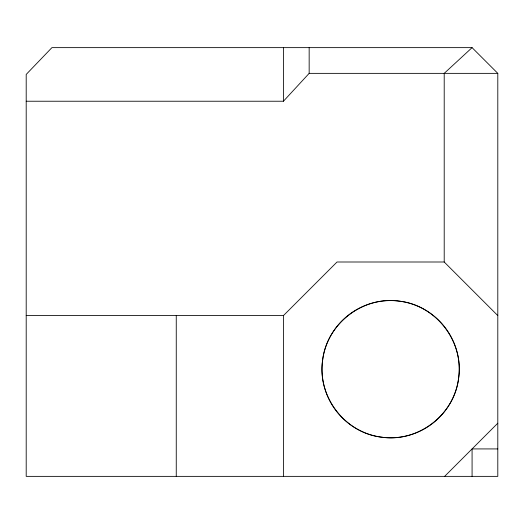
<?xml version="1.0" encoding="UTF-8"?>
<svg xmlns="http://www.w3.org/2000/svg" width="524" height="524" viewBox="0 0 524 524"><rect width="100%" height="100%" fill="white"/><g stroke="black" fill="none" stroke-linecap="round" stroke-linejoin="round"><path stroke-width="0.79" d="M26.2 101.23L283.438 101.23L309.16 73.36L309.16 47.638M26.2 315.592L283.438 315.592L337.03 262L444.208 262L497.8 315.592M444.64 476.362L497.8 423.202M472.078 47.638L51.922 47.638L26.2 74.434L26.2 476.362L497.8 476.362L497.8 73.36L472.078 47.638L444.208 73.36L444.208 262M309.16 73.36L497.8 73.36M497.8 448.924L472.078 448.924L472.078 476.362M283.438 47.638L283.438 101.23M283.438 315.592L283.438 476.362M176.254 315.592L176.254 476.362M322.607 360.23C317.059 396.478 345.211 433.171 381.662 437.193C417.916 442.741 454.609 414.589 458.624 378.138C464.179 341.884 436.027 305.191 399.57 301.176C363.322 295.621 326.629 323.773 322.607 360.23M356.32 428.586A68.598 68.598 0 0 0 459.214 369.184A68.598 68.598 0 0 0 356.32 309.776A68.598 68.598 0 0 0 356.32 428.586"/></g></svg>
